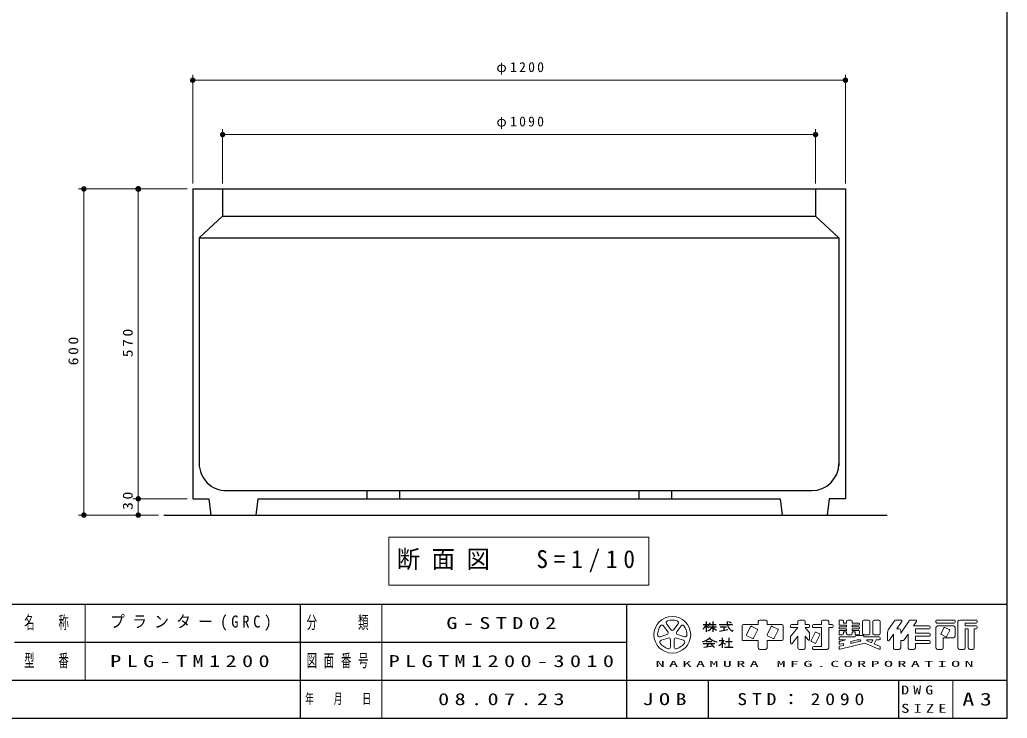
# Model space of a CAD drawing. Units: millimetres on the paper, scale 1:10. Extents: x -365 to 0, y 0 to 257.
# Drawn here: x -181.5 to 0, y 0 to 128.5 of the extents above; entities that cross this region are included whole.
import ezdxf

# ---------------------------------------------------------------- set-up
doc = ezdxf.new("R2010")
doc.units = ezdxf.units.MM
doc.layers.add('LY_1', color=7, linetype='Continuous', lineweight=13)
doc.layers.add('LY_2', color=7, linetype='Continuous', lineweight=13)
doc.styles.add('ＭＳ ゴシック', font='')
doc.styles.get('ＭＳ ゴシック').set_extended_font_data('MS Gothic')

# ---------------------------------------------------------------- blocks, each defined once
blk = doc.blocks.new('filled_dot')
at = {"color": 0, "linetype": 'Continuous', "lineweight": -2, "const_width": 1.25}
blk.add_lwpolyline([(-0.625, 0, 1), (0.625, 0, 1)], format="xyb", close=True, dxfattribs=at)

msp = doc.modelspace()

# ---------------------------------------------------------------- linework, layer by layer
at = {"layer": 'LY_1'}
for p, q in [((-149.744, 98.372), (-149.744, 118.372)), ((-29.744, 98.372), (-29.744, 118.372)), ((-149.744, 117.372), (-29.744, 117.372)), ((-144.244, 98.372), (-144.244, 108.372)), ((-144.244, 107.372), (-35.244, 107.372)), ((-35.244, 98.372), (-35.244, 108.372)), ((-150.744, 97.372), (-170.744, 97.372)), ((-169.744, 37.372), (-169.744, 97.372)), ((-159.744, 40.372), (-159.744, 97.372)), ((-150.744, 40.372), (-160.744, 40.372)), ((-159.744, 37.372), (-159.744, 40.372)), ((-156.039, 37.372), (-170.744, 37.372)), ((-113.69, 33.284), (-113.69, 24.484)), ((-65.89, 33.284), (-113.69, 33.284)), ((-65.89, 24.484), (-65.89, 33.284)), ((-113.69, 24.484), (-65.89, 24.484))]:
    msp.add_line(p, q, dxfattribs=at)
at = {"layer": 'LY_1', "color": 3, "lineweight": 25}
for p, q in [((-149.744, 97.372), (-149.744, 40.372)), ((-149.744, 97.372), (-29.744, 97.372)), ((-144.244, 97.372), (-144.244, 92.372)), ((-35.244, 97.372), (-35.244, 92.372)), ((-29.744, 97.372), (-29.744, 40.372)), ((-144.244, 92.372), (-148.544, 88.372)), ((-144.244, 92.372), (-35.244, 92.372)), ((-35.244, 92.372), (-30.944, 88.372)), ((-148.544, 88.372), (-30.944, 88.372)), ((-148.544, 88.372), (-148.544, 46.872)), ((-30.944, 88.372), (-30.944, 46.372)), ((-143.544, 41.872), (-35.944, 41.872)), ((-117.744, 41.872), (-117.744, 40.372)), ((-111.744, 41.872), (-111.744, 40.372)), ((-67.744, 41.872), (-67.744, 40.372)), ((-61.744, 41.872), (-61.744, 40.372)), ((-149.744, 40.372), (-146.744, 40.372)), ((-146.744, 40.372), (-146.384, 37.372)), ((-137.744, 40.372), (-138.104, 37.372)), ((-137.744, 40.372), (-41.744, 40.372)), ((-41.744, 40.372), (-41.384, 37.372)), ((-32.744, 40.372), (-33.104, 37.372)), ((-29.744, 40.372), (-32.744, 40.372)), ((-155.039, 37.372), (-22.073, 37.372))]:
    msp.add_line(p, q, dxfattribs=at)
for centre, start, end in [((-143.544, 46.872), 179.99998, 270.00002), ((-35.944, 46.872), 270.00002, 0)]:
    msp.add_arc(centre, 5, start, end, dxfattribs=at)
at = {"layer": 'LY_2', "color": 20, "lineweight": 25}
for p, q in [((0, 0), (0, 257)), ((-365, 21), (0, 21)), ((-365, 0), (0, 0))]:
    msp.add_line(p, q, dxfattribs=at)
at = {"layer": 'LY_2'}
for p, q in [((-169.5, 21), (-169.5, 7)), ((-115, 21), (-115, 0)), ((-62.39, 15.917), (-63.175, 16.997)), ((-62.629, 17.393), (-61.844, 16.313)), ((-61.298, 16.313), (-60.513, 17.393)), ((-59.967, 16.997), (-60.752, 15.917)), ((-48.746, 16.983), (-48.746, 14.553)), ((-48.476, 17.253), (-45.776, 17.253)), ((-47.198, 16.838), (-47.918, 15.4)), ((-45.975, 16.408), (-46.981, 16.911)), ((-45.776, 17.793), (-45.776, 17.253)), ((-45.506, 18.063), (-44.426, 18.063)), ((-44.156, 17.793), (-44.156, 17.253)), ((-44.156, 17.253), (-41.456, 17.253)), ((-43.418, 16.838), (-44.138, 15.4)), ((-42.195, 16.408), (-43.201, 16.911)), ((-41.186, 16.983), (-41.186, 14.553)), ((-39.836, 17.091), (-39.836, 16.875)), ((-38.486, 16.713), (-39.836, 15.026)), ((-39.674, 17.253), (-38.486, 17.253)), ((-39.674, 16.713), (-38.486, 16.713)), ((-38.486, 17.793), (-38.486, 17.253)), ((-38.216, 18.063), (-37.406, 18.063)), ((-37.136, 17.793), (-37.136, 17.253)), ((-37.136, 17.253), (-36.488, 17.253)), ((-37.136, 16.713), (-36.326, 15.701)), ((-37.136, 16.713), (-36.488, 16.713)), ((-36.326, 17.091), (-36.326, 16.875)), ((-35.786, 17.091), (-35.786, 16.875)), ((-35.624, 17.253), (-34.166, 17.253)), ((-35.624, 16.713), (-34.166, 16.713)), ((-34.166, 17.793), (-34.166, 17.253)), ((-34.166, 16.713), (-34.166, 13.203)), ((-33.896, 18.063), (-33.086, 18.063)), ((-32.816, 17.793), (-32.816, 17.253)), ((-32.816, 17.253), (-32.168, 17.253)), ((-32.816, 16.713), (-32.816, 12.933)), ((-32.816, 16.713), (-32.168, 16.713)), ((-32.006, 17.091), (-32.006, 16.875)), ((-30.926, 17.901), (-30.926, 17.28)), ((-30.926, 16.686), (-30.926, 16.605)), ((-30.764, 18.063), (-30.278, 18.063)), ((-30.764, 17.118), (-29.576, 17.118)), ((-30.764, 16.848), (-29.576, 16.848)), ((-30.764, 16.443), (-29.576, 16.443)), ((-30.116, 17.901), (-30.116, 17.523)), ((-30.116, 17.523), (-29.576, 17.523)), ((-29.576, 17.793), (-29.576, 17.523)), ((-29.576, 17.118), (-29.576, 16.848)), ((-29.576, 16.443), (-29.576, 16.173)), ((-28.766, 18.063), (-29.306, 18.063)), ((-28.496, 17.793), (-28.496, 17.523)), ((-28.496, 17.523), (-27.308, 17.523)), ((-28.496, 17.118), (-27.308, 17.118)), ((-28.496, 17.118), (-28.496, 16.848)), ((-28.496, 16.848), (-27.308, 16.848)), ((-28.496, 16.443), (-27.308, 16.443)), ((-28.496, 16.443), (-28.496, 16.173)), ((-27.146, 17.361), (-27.146, 17.28)), ((-27.146, 16.686), (-27.146, 16.605)), ((-26.606, 17.793), (-26.606, 15.633)), ((-26.336, 18.063), (-25.526, 18.063)), ((-25.256, 17.793), (-25.256, 15.633)), ((-24.716, 17.793), (-24.716, 15.633)), ((-24.446, 18.063), (-23.636, 18.063)), ((-23.366, 17.793), (-23.366, 15.633)), ((-21.88, 16.242), (-20.746, 17.943)), ((-20.521, 18.063), (-19.529, 18.063)), ((-20.306, 16.443), (-19.394, 17.811)), ((-20.306, 16.443), (-19.856, 16.443)), ((-19.586, 15.633), (-18.046, 17.943)), ((-17.821, 18.063), (-16.829, 18.063)), ((-17.246, 16.983), (-16.694, 17.811)), ((-17.246, 16.983), (-14.348, 16.983)), ((-16.886, 16.443), (-14.348, 16.443)), ((-16.886, 16.443), (-16.886, 15.633)), ((-14.186, 16.821), (-14.186, 16.605)), ((-13.106, 17.901), (-13.106, 17.685)), ((-13.106, 16.713), (-13.106, 12.933)), ((-12.944, 18.063), (-9.758, 18.063)), ((-12.944, 17.523), (-9.758, 17.523)), ((-12.836, 16.983), (-9.866, 16.983)), ((-11.666, 16.622), (-12.17, 15.616)), ((-11.449, 16.695), (-10.659, 16.3)), ((-9.596, 17.901), (-9.596, 17.685)), ((-9.596, 16.713), (-9.596, 15.093)), ((-9.056, 17.793), (-9.056, 12.933)), ((-8.786, 18.063), (-5.708, 18.063)), ((-7.706, 17.523), (-7.706, 16.983)), ((-7.706, 17.523), (-5.708, 17.523)), ((-7.706, 16.983), (-5.708, 16.983)), ((-7.706, 16.443), (-7.166, 16.443)), ((-7.706, 16.443), (-7.706, 12.933)), ((-7.166, 16.443), (-7.166, 12.933)), ((-6.086, 16.443), (-5.708, 16.443)), ((-6.086, 16.443), (-6.086, 12.933)), ((-5.546, 17.901), (-5.546, 17.685)), ((-5.546, 16.821), (-5.546, 16.605)), ((-63.828, 14.985), (-62.559, 15.397)), ((-62.35, 14.755), (-63.62, 14.343)), ((-59.522, 14.343), (-60.792, 14.755)), ((-60.583, 15.397), (-59.313, 14.985)), ((-47.845, 15.183), (-46.839, 14.68)), ((-46.622, 14.752), (-45.902, 16.19)), ((-44.065, 15.183), (-43.059, 14.68)), ((-42.842, 14.752), (-42.122, 16.19)), ((-39.836, 15.026), (-39.836, 13.868)), ((-38.486, 15.093), (-39.547, 13.766)), ((-38.486, 15.093), (-38.486, 12.933)), ((-37.136, 15.093), (-36.614, 14.441)), ((-37.136, 15.093), (-37.136, 12.933)), ((-36.326, 15.701), (-36.326, 14.543)), ((-35.318, 15.758), (-36.038, 14.32)), ((-34.454, 15.326), (-35.174, 13.888)), ((-35.101, 15.831), (-34.527, 15.544)), ((-30.926, 16.011), (-30.926, 15.525)), ((-30.926, 14.796), (-30.926, 14.58)), ((-30.764, 16.173), (-29.576, 16.173)), ((-30.764, 15.363), (-30.278, 15.363)), ((-30.764, 14.958), (-27.956, 14.958)), ((-30.116, 15.903), (-29.576, 15.903)), ((-30.116, 15.903), (-30.116, 15.525)), ((-29.576, 15.903), (-29.576, 15.633)), ((-29.306, 15.363), (-28.766, 15.363)), ((-28.496, 16.173), (-27.308, 16.173)), ((-28.496, 15.903), (-28.496, 15.633)), ((-28.496, 15.903), (-27.956, 15.903)), ((-27.956, 15.903), (-27.956, 15.525)), ((-27.956, 15.066), (-27.956, 14.958)), ((-27.794, 15.363), (-27.308, 15.363)), ((-27.794, 15.228), (-26.498, 15.228)), ((-27.146, 16.011), (-27.146, 15.525)), ((-26.336, 15.363), (-25.526, 15.363)), ((-26.336, 15.066), (-26.336, 14.958)), ((-26.336, 14.958), (-23.528, 14.958)), ((-24.446, 15.363), (-23.636, 15.363)), ((-23.366, 14.796), (-23.366, 14.58)), ((-22.016, 15.793), (-22.016, 14.413)), ((-21.719, 14.323), (-20.936, 15.498)), ((-20.936, 15.498), (-20.936, 12.933)), ((-19.586, 16.173), (-19.586, 15.633)), ((-18.966, 14.404), (-18.236, 15.498)), ((-18.236, 15.498), (-18.236, 12.933)), ((-16.886, 15.633), (-14.348, 15.633)), ((-16.886, 15.093), (-16.886, 14.283)), ((-16.886, 15.093), (-14.348, 15.093)), ((-14.186, 15.471), (-14.186, 15.255)), ((-12.097, 15.399), (-11.307, 15.004)), ((-11.756, 14.823), (-11.756, 12.933)), ((-11.756, 14.823), (-9.866, 14.823)), ((-10.586, 16.082), (-11.09, 15.076)), ((-61.908, 13.099), (-61.908, 14.434)), ((-61.233, 14.434), (-61.233, 13.099)), ((-48.476, 14.283), (-45.776, 14.283)), ((-45.776, 14.283), (-45.776, 12.933)), ((-44.156, 14.283), (-41.456, 14.283)), ((-44.156, 14.283), (-44.156, 12.933)), ((-35.965, 14.103), (-35.391, 13.816)), ((-35.786, 13.041), (-35.786, 12.825)), ((-35.624, 13.203), (-34.166, 13.203)), ((-30.926, 13.995), (-30.926, 13.773)), ((-30.926, 13.077), (-30.926, 12.854)), ((-29.74, 14.418), (-30.803, 14.152)), ((-30.116, 13.406), (-30.803, 13.234)), ((-30.764, 14.418), (-29.74, 14.418)), ((-26.15, 13.841), (-30.725, 12.697)), ((-30.116, 13.768), (-30.725, 13.615)), ((-30.116, 13.768), (-30.116, 13.406)), ((-27.513, 14.418), (-28.766, 14.105)), ((-27.023, 14.179), (-28.766, 13.743)), ((-28.766, 14.105), (-28.766, 13.743)), ((-27.513, 14.418), (-27.053, 14.418)), ((-26.15, 13.841), (-23.594, 12.705)), ((-25.771, 14.263), (-24.968, 13.906)), ((-25.738, 14.418), (-24.712, 14.418)), ((-24.968, 13.906), (-24.712, 14.418)), ((-24.474, 13.687), (-24.108, 14.418)), ((-24.474, 13.687), (-23.462, 13.237)), ((-24.108, 14.418), (-23.528, 14.418)), ((-23.366, 13.089), (-23.366, 12.853)), ((-19.586, 14.283), (-19.19, 14.283)), ((-19.586, 14.283), (-19.586, 12.933)), ((-16.886, 14.283), (-14.348, 14.283)), ((-16.886, 13.743), (-16.886, 12.933)), ((-16.886, 13.743), (-14.348, 13.743)), ((-14.186, 14.121), (-14.186, 13.905)), ((-45.506, 12.663), (-44.426, 12.663)), ((-38.216, 12.663), (-37.406, 12.663)), ((-35.624, 12.663), (-33.086, 12.663)), ((-20.666, 12.663), (-19.856, 12.663)), ((-17.966, 12.663), (-17.156, 12.663)), ((-12.836, 12.663), (-12.026, 12.663)), ((-8.786, 12.663), (-7.976, 12.663)), ((-6.896, 12.663), (-6.356, 12.663)), ((-10, 7), (-10, 0))]:
    msp.add_line(p, q, dxfattribs=at)
at = {"layer": 'LY_2', "color": 3, "lineweight": 25}
for p, q in [((-130, 21), (-130, 0)), ((-70, 21), (-70, 0)), ((-55.901, 17.253), (-54.956, 17.253)), ((-55.361, 17.793), (-55.361, 15.903)), ((-54.915, 16.848), (-53.471, 16.848)), ((-54.769, 17.253), (-53.525, 17.253)), ((-54.146, 17.793), (-54.146, 15.903)), ((-52.931, 17.253), (-50.501, 17.253)), ((-52.796, 16.848), (-51.581, 16.848)), ((-52.121, 16.848), (-52.121, 16.173)), ((-50.719, 17.467), (-51.16, 17.761)), ((-52.889, 16.02), (-51.353, 16.327)), ((-52.391, 14.823), (-52.391, 14.283)), ((-51.176, 14.823), (-51.176, 13.068)), ((-182.5, 14), (-70, 14)), ((-55.901, 13.784), (-53.741, 13.784)), ((-55.765, 13.067), (-54.113, 13.304)), ((-55.361, 14.148), (-54.281, 14.148)), ((-54.899, 13.784), (-55.289, 13.136)), ((-54.416, 13.607), (-53.81, 13.001)), ((-52.931, 14.283), (-52.051, 14.283)), ((-52.391, 13.91), (-52.391, 12.933)), ((-52.34, 13.96), (-51.796, 13.646)), ((-51.986, 13.068), (-50.366, 13.068)), ((-51.783, 14.148), (-50.568, 14.148)), ((-237.5, 7), (0, 7)), ((-55, 7), (-55, 0)), ((-20, 7), (-20, 0))]:
    msp.add_line(p, q, dxfattribs=at)
at = {"layer": 'LY_2'}
msp.add_circle((-61.571, 15.363), 3.375, dxfattribs=at)
for centre, radius, start, end in [((-61.571, 15.363), 2.7, 142.60154, 181.39846), ((-63.448, 16.798), 0.338, 35.99999, 142.60154), ((-62.356, 17.592), 0.338, 109.39847, 215.99997), ((-61.571, 15.363), 2.7, 70.60155, 109.39847), ((-60.786, 17.592), 0.338, 324, 70.60155), ((-59.694, 16.798), 0.338, 37.39846, 143.99995), ((-61.571, 15.363), 2.7, 358.60155, 37.39847), ((-48.476, 16.983), 0.27, 89.99998, 179.99996), ((-47.054, 16.766), 0.162, 63.43492, 153.43499), ((-46.047, 16.263), 0.162, 333.4349, 63.43487), ((-45.506, 17.793), 0.27, 89.99998, 179.99996), ((-44.426, 17.793), 0.27, 0, 89.99998), ((-43.274, 16.766), 0.162, 63.43492, 153.43499), ((-42.267, 16.263), 0.162, 333.4349, 63.43487), ((-41.456, 16.983), 0.27, 0, 89.99998), ((-39.674, 17.091), 0.162, 89.99998, 179.99996), ((-39.674, 16.875), 0.162, 179.99998, 270.00002), ((-38.216, 17.793), 0.27, 89.99998, 179.99996), ((-37.406, 17.793), 0.27, 0, 89.99998), ((-36.488, 17.091), 0.162, 0, 89.99998), ((-36.488, 16.875), 0.162, 270.00002, 0), ((-35.624, 17.091), 0.162, 89.99998, 179.99996), ((-35.624, 16.875), 0.162, 179.99998, 270.00002), ((-33.896, 17.793), 0.27, 89.99998, 179.99996), ((-33.086, 17.793), 0.27, 0, 89.99998), ((-32.168, 17.091), 0.162, 0, 89.99998), ((-32.168, 16.875), 0.162, 270.00002, 0), ((-30.764, 17.901), 0.162, 89.99998, 179.99996), ((-30.764, 17.28), 0.162, 179.99998, 270.00002), ((-30.764, 16.686), 0.162, 89.99998, 179.99996), ((-30.764, 16.605), 0.162, 179.99998, 270.00002), ((-30.278, 17.901), 0.162, 0, 89.99998), ((-29.306, 17.793), 0.27, 89.99998, 179.99996), ((-28.766, 17.793), 0.27, 0, 89.99998), ((-27.308, 17.361), 0.162, 0, 89.99998), ((-27.308, 17.28), 0.162, 270.00002, 0), ((-27.308, 16.686), 0.162, 0, 89.99998), ((-27.308, 16.605), 0.162, 270.00002, 0), ((-26.336, 17.793), 0.27, 89.99998, 179.99996), ((-25.526, 17.793), 0.27, 0, 89.99998), ((-24.446, 17.793), 0.27, 89.99998, 179.99996), ((-23.636, 17.793), 0.27, 0, 89.99998), ((-20.521, 17.793), 0.27, 89.99998, 146.30984), ((-19.856, 16.173), 0.27, 0, 89.99998), ((-19.529, 17.901), 0.162, 326.31015, 89.99998), ((-17.821, 17.793), 0.27, 89.99998, 146.3098), ((-16.829, 17.901), 0.162, 326.31003, 89.99998), ((-14.348, 16.821), 0.162, 0, 89.99998), ((-14.348, 16.605), 0.162, 270.00002, 0), ((-12.944, 17.901), 0.162, 89.99998, 179.99996), ((-12.944, 17.685), 0.162, 179.99998, 270.00002), ((-12.836, 16.713), 0.27, 89.99998, 179.99996), ((-11.522, 16.55), 0.162, 63.43447, 153.43474), ((-9.866, 16.713), 0.27, 0, 89.99998), ((-9.758, 17.901), 0.162, 0, 89.99998), ((-9.758, 17.685), 0.162, 270.00002, 0), ((-8.786, 17.793), 0.27, 89.99998, 179.99996), ((-5.708, 17.901), 0.162, 0, 89.99998), ((-5.708, 17.685), 0.162, 270.00002, 0), ((-5.708, 16.821), 0.162, 0, 89.99998), ((-5.708, 16.605), 0.162, 270.00002, 0), ((-63.933, 15.306), 0.338, 181.39848, 287.99997), ((-62.663, 15.718), 0.338, 287.99998, 35.99999), ((-62.246, 14.434), 0.338, 359.99997, 107.99999), ((-61.571, 16.512), 0.338, 215.99998, 324), ((-60.896, 14.434), 0.338, 71.99997, 179.99999), ((-60.479, 15.718), 0.338, 143.99996, 251.99999), ((-59.209, 15.306), 0.338, 252.00001, 358.60156), ((-48.476, 14.553), 0.27, 179.99998, 270.00002), ((-47.773, 15.328), 0.162, 153.43495, 243.43485), ((-46.766, 14.825), 0.162, 243.43498, 333.43496), ((-43.993, 15.328), 0.162, 153.43495, 243.43485), ((-42.986, 14.825), 0.162, 243.43498, 333.43496), ((-41.456, 14.553), 0.27, 270.00002, 0), ((-36.488, 14.543), 0.162, 218.65962, 0), ((-35.174, 15.686), 0.162, 63.43487, 153.43498), ((-34.599, 15.399), 0.162, 333.43492, 63.43493), ((-30.764, 16.011), 0.162, 89.99998, 179.99996), ((-30.764, 15.525), 0.162, 179.99998, 270.00002), ((-30.764, 14.796), 0.162, 89.99998, 179.99996), ((-30.764, 14.58), 0.162, 179.99998, 270.00002), ((-30.278, 15.525), 0.162, 270.00002, 0), ((-29.306, 15.633), 0.27, 179.99998, 270.00002), ((-28.766, 15.633), 0.27, 270.00002, 0), ((-27.794, 15.525), 0.162, 179.99998, 270.00002), ((-27.794, 15.066), 0.162, 89.99998, 179.99996), ((-27.308, 16.011), 0.162, 0, 89.99998), ((-27.308, 15.525), 0.162, 270.00002, 0), ((-26.336, 15.633), 0.27, 179.99998, 270.00002), ((-26.498, 15.066), 0.162, 0, 89.99998), ((-25.526, 15.633), 0.27, 270.00002, 0), ((-24.446, 15.633), 0.27, 179.99998, 270.00002), ((-23.636, 15.633), 0.27, 270.00002, 0), ((-23.528, 14.796), 0.162, 0, 89.99998), ((-23.528, 14.58), 0.162, 270.00002, 0), ((-21.206, 15.793), 0.81, 146.30999, 179.99996), ((-14.348, 15.471), 0.162, 0, 89.99998), ((-14.348, 15.255), 0.162, 270.00002, 0), ((-12.025, 15.544), 0.162, 153.43517, 243.43529), ((-11.234, 15.149), 0.162, 243.43534, 333.43491), ((-10.731, 16.155), 0.162, 333.43484, 63.43447), ((-9.866, 15.093), 0.27, 270.00002, 0), ((-63.516, 14.022), 0.338, 107.99999, 214.60154), ((-61.571, 15.363), 2.7, 214.60156, 253.39848), ((-62.246, 13.099), 0.338, 253.39847, 359.99997), ((-60.896, 13.099), 0.338, 179.99999, 286.60154), ((-61.571, 15.363), 2.7, 286.60155, 325.39847), ((-59.626, 14.022), 0.338, 325.39847, 71.99996), ((-45.506, 12.933), 0.27, 179.99998, 270.00002), ((-44.426, 12.933), 0.27, 270.00002, 0), ((-39.674, 13.868), 0.162, 179.99998, 321.34037), ((-38.216, 12.933), 0.27, 179.99998, 270.00002), ((-37.406, 12.933), 0.27, 270.00002, 0), ((-35.893, 14.248), 0.162, 153.43487, 243.4348), ((-35.624, 13.041), 0.162, 89.99998, 179.99996), ((-35.624, 12.825), 0.162, 179.99998, 270.00002), ((-35.318, 13.961), 0.162, 243.43487, 333.43498), ((-33.086, 12.933), 0.27, 270.00002, 0), ((-30.764, 13.995), 0.162, 104.03614, 179.99996), ((-30.764, 13.773), 0.162, 179.99998, 284.03612), ((-30.764, 13.077), 0.162, 104.03614, 179.99996), ((-30.764, 12.854), 0.162, 179.99998, 284.03612), ((-27.053, 14.297), 0.121, 284.0365, 89.99998), ((-25.738, 14.337), 0.081, 89.99998, 246.03817), ((-23.528, 12.853), 0.162, 246.03699, 0), ((-23.528, 13.089), 0.162, 0, 66.03701), ((-21.854, 14.413), 0.162, 179.99998, 326.30997), ((-20.666, 12.933), 0.27, 179.99998, 270.00002), ((-19.856, 12.933), 0.27, 270.00002, 0), ((-19.19, 14.553), 0.27, 270.00002, 326.31002), ((-17.966, 12.933), 0.27, 179.99998, 270.00002), ((-17.156, 12.933), 0.27, 270.00002, 0), ((-14.348, 14.121), 0.162, 0, 89.99998), ((-14.348, 13.905), 0.162, 270.00002, 0), ((-12.836, 12.933), 0.27, 179.99998, 270.00002), ((-12.026, 12.933), 0.27, 270.00002, 0), ((-8.786, 12.933), 0.27, 179.99998, 270.00002), ((-7.976, 12.933), 0.27, 270.00002, 0), ((-6.896, 12.933), 0.27, 179.99998, 270.00002), ((-6.356, 12.933), 0.27, 270.00002, 0)]:
    msp.add_arc(centre, radius, start, end, dxfattribs=at)
at = {"layer": 'LY_2', "color": 3, "lineweight": 25}
for centre, radius, start, end in [((-57.466, 18.084), 2.285, 311.36185, 337.13638), ((-53.383, 18.427), 2.345, 212.50346, 230.00631), ((-56.374, 18.818), 3.034, 295.86917, 317.23867), ((-56.002, 18.047), 1.467, 313.72108, 343.54317), ((-51.918, 18.818), 3.034, 222.76131, 240.10806), ((-49.563, 17.694), 1.953, 177.09472, 240.51891), ((-56.898, 17.257), 3.32, 285.11261, 313.40619), ((-52.77, 17.194), 3.192, 231.17281, 259.75506), ((-51.54, 16.805), 1.299, 321.42112, 334.8249), ((-55.66, 17.226), 4.657, 304.87257, 320.80411)]:
    msp.add_arc(centre, radius, start, end, dxfattribs=at)

# ---------------------------------------------------------------- block references
at = {"layer": 'LY_1', "xscale": 0.4, "yscale": 0.4}
for p in [(-149.744, 117.372), (-144.244, 107.372)]:
    msp.add_blockref('filled_dot', p, dxfattribs=at)
at = {"layer": 'LY_1'}
for p, xscale, yscale, rotation in [((-29.744, 117.372), 0.4, 0.4, 180), ((-35.244, 107.372), 0.4, 0.4, 180), ((-169.744, 97.372), 0.4, 0.4, 270), ((-159.744, 97.372), 0.431, 0.431, 270), ((-159.744, 40.372), 0.4, 0.4, 270), ((-169.744, 37.372), 0.4, 0.4, 90), ((-159.744, 37.372), 0.4, 0.4, 90)]:
    msp.add_blockref('filled_dot', p, dxfattribs=dict(at, xscale=xscale, yscale=yscale, rotation=rotation))

# ---------------------------------------------------------------- texts
at = {"layer": 'LY_1', "style": 'ＭＳ ゴシック'}
for s, insert, char_height, attachment_point in [('\\T1.33;φ1200', (-89.33, 118.372), 1.833, 8), ('\\T1.33;φ1090', (-89.33, 108.372), 1.833, 8), ('\\T1.5;\\W0.95;断面図\u3000S=1/10', (-89.79, 28.884), 3.299, 5), ('\\T1.5;\\W0.9;プランター(GRC)', (-149.75, 17.5), 2.199, 5), ('\\T1.5;\\W1.35;G-STD02', (-92.5, 17.5), 2.199, 5), ('\\T1.5;\\W1.35;PLG-TM1200', (-149.75, 10.5), 2.199, 5), ('\\T1.5;\\W1.35;PLGTM1200-3010', (-92.5, 10.5), 2.199, 5), ('\\T1.5;\\W1.35;08.07.23', (-92.5, 3.5), 2.199, 5), ('\\T1.5;\\W1.2;STD：2090', (-37.5, 3.5), 2.199, 5)]:
    msp.add_mtext(s, dxfattribs=dict(at, insert=insert, char_height=char_height, attachment_point=attachment_point))
at = {"layer": 'LY_1', "char_height": 1.833, "attachment_point": 8, "rotation": 90, "style": 'ＭＳ ゴシック'}
for s, insert in [('\\T1.33;\\W1.15;570', (-160.744, 69.264)), ('\\T1.33;\\W1.15;600', (-170.744, 67.788)), ('\\T1.34;\\W1.15;30', (-160.744, 40.247))]:
    msp.add_mtext(s, dxfattribs=dict(at, insert=insert))
at = {"layer": 'LY_2', "style": 'ＭＳ ゴシック'}
for s, insert, char_height, attachment_point in [('\\T1.64;\\W0.6;名\u3000称', (-176, 17.5), 2.346, 5), ('\\T1.64;\\W0.6;分\u3000\u3000類', (-122.5, 17.5), 2.346, 5), ('\\T1.64;\\W0.6;型\u3000番', (-176, 10.5), 2.346, 5), ('\\T1.64;\\W0.6;図面番号', (-122.5, 10.5), 2.346, 5), ('\\T1.5;\\W2.2;NAKAMURA\\~MFG.CORPORATION', (-35, 10), 1.1, 5), ('\\T1.52;\\W1.3;DWG', (-19.5, 5.188), 1.65, 4), ('\\T1.64;\\W0.6;年\u3000月\u3000日', (-122.5, 3.5), 1.906, 5), ('\\T1.5;\\W1.35;JOB', (-62.5, 3.5), 2.199, 5), ('\\T1.5;\\W1.35;A3', (-5, 3.5), 2.346, 5), ('\\T1.5;\\W1.35;SIZE', (-19.5, 1.812), 1.65, 4)]:
    msp.add_mtext(s, dxfattribs=dict(at, insert=insert, char_height=char_height, attachment_point=attachment_point))

doc.saveas('drawing.dxf')
